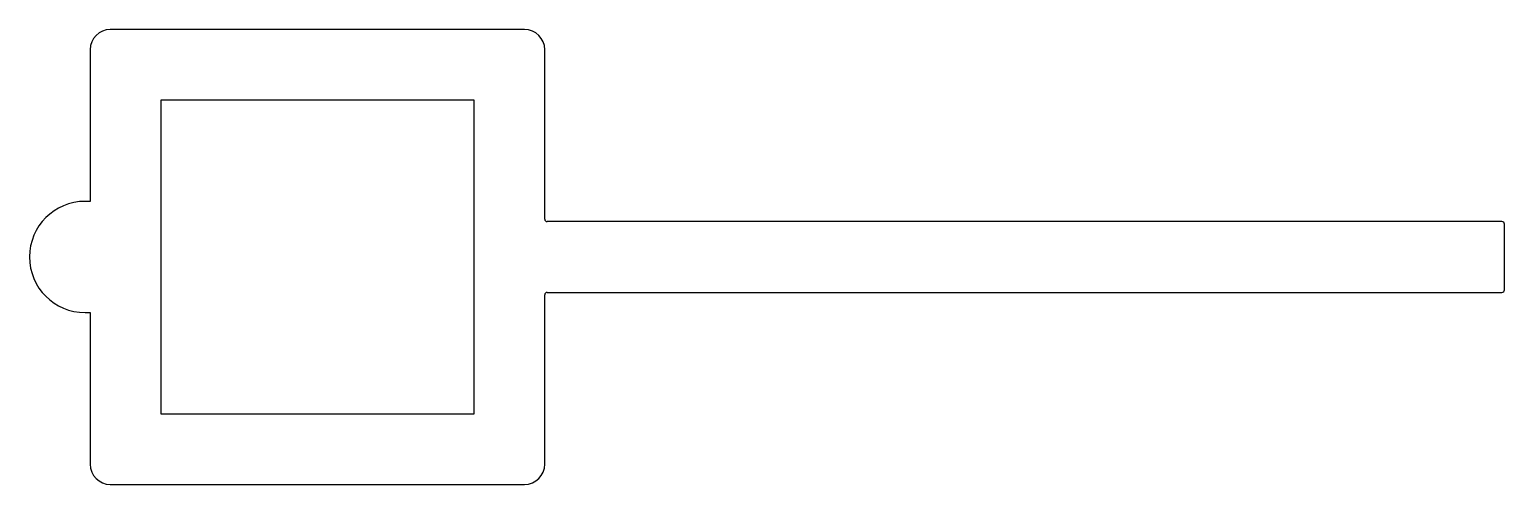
# Model space of a CAD drawing. Extents: x 916 to 1062, y 400 to 445.
import ezdxf

# ---------------------------------------------------------------- set-up
doc = ezdxf.new("R2010")
doc.units = 0
doc.layers.get('0').update_dxf_attribs({"linetype": 'CONTINUOUS'})

msp = doc.modelspace()

# ---------------------------------------------------------------- linework, layer by layer
for p, q in [((964.83, 444.63), (923.83, 444.63)), ((921.83, 442.63), (921.83, 427.63)), ((966.83, 425.88), (966.83, 442.63)), ((959.83, 437.63), (928.83, 437.63)), ((928.83, 437.63), (928.83, 406.63)), ((959.83, 406.63), (959.83, 437.63)), ((921.83, 427.63), (921.33, 427.63)), ((1061.58, 425.63), (967.08, 425.63)), ((1061.83, 418.88), (1061.83, 425.38)), ((915.83, 422.13), (915.83, 422.13)), ((966.83, 401.63), (966.83, 418.38)), ((967.08, 418.63), (1061.58, 418.63)), ((921.33, 416.63), (921.83, 416.63)), ((921.83, 416.63), (921.83, 401.63)), ((928.83, 406.63), (959.83, 406.63)), ((923.83, 399.63), (964.83, 399.63))]:
    msp.add_line(p, q)
for centre, radius, start, end in [((923.83, 442.63), 2, 90, 180), ((964.83, 442.63), 2, 0, 90), ((921.33, 422.13), 5.5, 90, 180), ((967.08, 425.88), 0.25, 180, 270), ((1061.58, 425.38), 0.25, 0, 90), ((921.33, 422.13), 5.5, 180, 270), ((967.08, 418.38), 0.25, 90, 180), ((1061.58, 418.88), 0.25, 270, 0), ((923.83, 401.63), 2, 180, 270), ((964.83, 401.63), 2, 270, 0)]:
    msp.add_arc(centre, radius, start, end)

doc.saveas('drawing.dxf')
